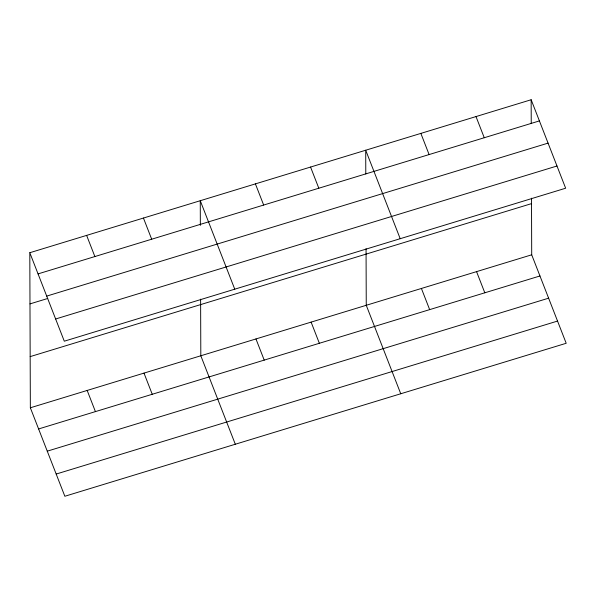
<?xml version="1.0" encoding="UTF-8"?>
<svg xmlns="http://www.w3.org/2000/svg" width="596" height="596" viewBox="0 0 596 596"><rect width="100%" height="100%" fill="white"/><g stroke="black" fill="none" stroke-linecap="round" stroke-linejoin="round"><path stroke-width="0.89" d="M29.8 252.726L531.155 99.741L565.649 188.217L64.293 341.195L29.8 252.726L30.351 407.783L64.845 496.259L566.2 343.274L531.707 254.805L531.505 198.177M38.055 273.892L539.41 120.906M46.712 296.1L548.067 143.122M29.979 303.893L47.74 298.477M55.637 318.987L556.992 166.001M30.172 356.617L531.52 203.631M30.351 407.783L531.707 254.805M38.606 428.949L539.961 275.97M47.263 451.165L548.618 298.179M56.188 474.051L557.543 321.065M476.003 116.57L484.257 137.736M476.554 271.627L484.809 292.8M420.858 133.4L429.105 154.565M421.409 288.457L429.656 309.622M400.199 238.698L365.706 150.222L365.788 173.98M400.75 393.762L366.257 305.286L366.056 248.659M310.561 167.051L318.808 188.217M311.112 322.116L319.359 343.281M255.408 183.881L263.663 205.046M255.96 338.945L264.214 360.111M234.757 289.187L200.263 200.71L200.345 225.377M235.308 444.243L200.815 355.767L200.614 299.147M143.442 218.047L151.689 239.212M143.994 373.111L152.248 394.276M86.621 235.383L94.876 256.556M87.172 390.447L95.427 411.613M531.155 99.741L531.237 123.499"/></g></svg>
